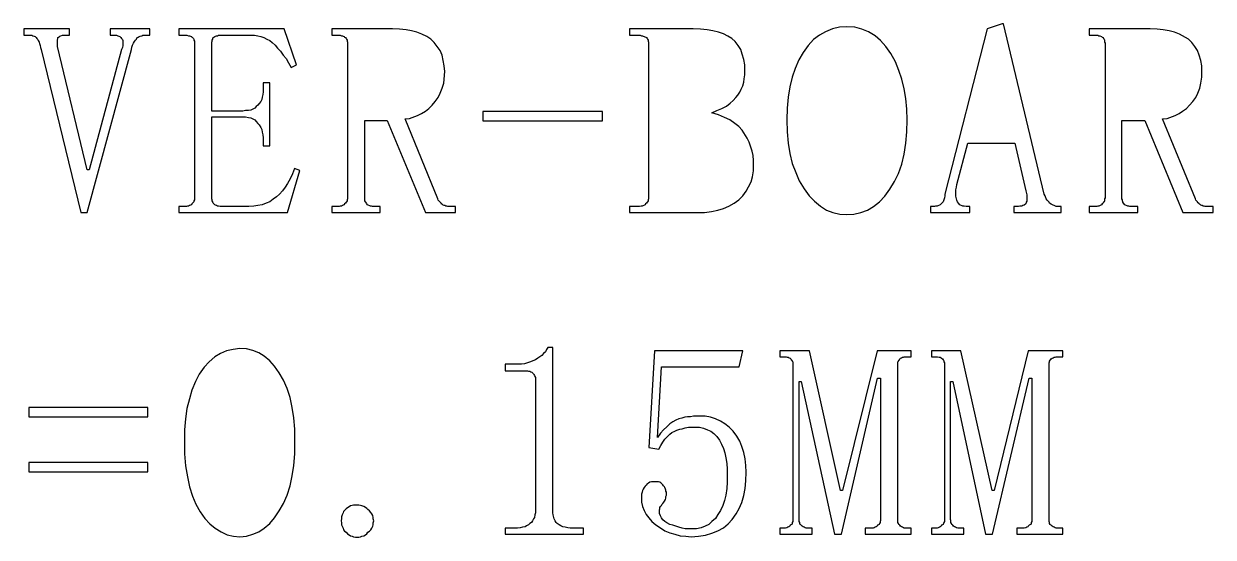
# Model space of a CAD drawing. Extents: x -190 to 190, y -140 to 140.
# Drawn here: x -110.77 to -86.78, y -106.04 to -95.68 of the extents above; entities that cross this region are included whole.
import ezdxf

# ---------------------------------------------------------------- set-up
doc = ezdxf.new("R2010")
doc.units = 0
doc.header["$MEASUREMENT"] = 0
doc.layers.get('0').update_dxf_attribs({"linetype": 'CONTINUOUS'})

msp = doc.modelspace()

# ---------------------------------------------------------------- linework, layer by layer
for points in [[(-91.01, -95.68), (-91.04, -95.68), (-91.04, -95.68), (-91.34, -95.78), (-91.34, -95.78), (-92.19, -99.12), (-92.19, -99.12), (-92.19, -99.15), (-92.19, -99.15), (-92.2, -99.19), (-92.2, -99.19), (-92.22, -99.25), (-92.22, -99.25), (-92.23, -99.27), (-92.23, -99.27), (-92.29, -99.33), (-92.29, -99.33), (-92.35, -99.36), (-92.35, -99.36), (-92.38, -99.36), (-92.38, -99.36), (-92.4, -99.37), (-92.4, -99.37), (-92.48, -99.37), (-92.48, -99.37), (-92.48, -99.49), (-92.48, -99.49), (-91.69, -99.49), (-91.69, -99.49), (-91.69, -99.37), (-91.69, -99.37), (-91.76, -99.37), (-91.76, -99.37), (-91.8, -99.36), (-91.8, -99.36), (-91.83, -99.36), (-91.83, -99.36), (-91.89, -99.33), (-91.89, -99.33), (-91.92, -99.3), (-91.92, -99.3), (-91.94, -99.27), (-91.94, -99.27), (-91.95, -99.24), (-91.95, -99.24), (-91.97, -99.16), (-91.97, -99.16), (-91.97, -99.03), (-91.97, -99.03), (-91.96, -98.98), (-91.96, -98.98), (-91.95, -98.92), (-91.95, -98.92), (-91.73, -98.09), (-91.73, -98.09), (-90.78, -98.09), (-90.78, -98.09), (-90.56, -99.05), (-90.56, -99.05), (-90.54, -99.13), (-90.54, -99.13), (-90.54, -99.26), (-90.54, -99.26), (-90.55, -99.28), (-90.55, -99.28), (-90.56, -99.31), (-90.56, -99.31), (-90.59, -99.34), (-90.59, -99.34), (-90.62, -99.35), (-90.62, -99.35), (-90.64, -99.36), (-90.64, -99.36), (-90.68, -99.36), (-90.68, -99.36), (-90.71, -99.37), (-90.71, -99.37), (-90.8, -99.37), (-90.8, -99.37), (-90.8, -99.49), (-90.8, -99.49), (-89.85, -99.49), (-89.85, -99.49), (-89.85, -99.37), (-89.85, -99.37), (-89.95, -99.37), (-89.95, -99.37), (-90.05, -99.32), (-90.05, -99.32), (-90.08, -99.3), (-90.08, -99.3), (-90.09, -99.28), (-90.09, -99.28), (-90.13, -99.24), (-90.13, -99.24), (-90.15, -99.21), (-90.15, -99.21), (-90.17, -99.15), (-90.17, -99.15), (-90.19, -99.12), (-90.19, -99.12), (-91.01, -95.68)], [(-109.03, -95.78), (-109.03, -95.91), (-109.03, -95.91), (-108.96, -95.91), (-108.96, -95.91), (-108.93, -95.91), (-108.93, -95.91), (-108.9, -95.91), (-108.9, -95.91), (-108.87, -95.92), (-108.87, -95.92), (-108.85, -95.93), (-108.85, -95.93), (-108.83, -95.94), (-108.83, -95.94), (-108.81, -95.96), (-108.81, -95.96), (-108.8, -95.98), (-108.8, -95.98), (-108.78, -96), (-108.78, -96), (-108.77, -96.02), (-108.77, -96.02), (-108.77, -96.05), (-108.77, -96.05), (-108.77, -96.08), (-108.77, -96.08), (-108.77, -96.12), (-108.77, -96.12), (-108.78, -96.16), (-108.78, -96.16), (-108.8, -96.2), (-108.8, -96.2), (-109.45, -98.63), (-109.45, -98.63), (-109.49, -98.63), (-109.49, -98.63), (-110.09, -96.14), (-110.09, -96.14), (-110.09, -96.11), (-110.09, -96.11), (-110.09, -96.08), (-110.09, -96.08), (-110.09, -96.06), (-110.09, -96.06), (-110.09, -96.03), (-110.09, -96.03), (-110.09, -96.01), (-110.09, -96.01), (-110.08, -95.98), (-110.08, -95.98), (-110.08, -95.96), (-110.08, -95.96), (-110.07, -95.95), (-110.07, -95.95), (-110.05, -95.94), (-110.05, -95.94), (-110.04, -95.93), (-110.04, -95.93), (-110.02, -95.92), (-110.02, -95.92), (-109.99, -95.91), (-109.99, -95.91), (-109.97, -95.91), (-109.97, -95.91), (-109.94, -95.91), (-109.94, -95.91), (-109.85, -95.91), (-109.85, -95.91), (-109.85, -95.78), (-109.85, -95.78), (-110.77, -95.78), (-110.77, -95.78), (-110.77, -95.91), (-110.77, -95.91), (-110.67, -95.91), (-110.67, -95.91), (-110.64, -95.91), (-110.64, -95.91), (-110.61, -95.91), (-110.61, -95.91), (-110.59, -95.92), (-110.59, -95.92), (-110.56, -95.93), (-110.56, -95.93), (-110.54, -95.94), (-110.54, -95.94), (-110.52, -95.96), (-110.52, -95.96), (-110.51, -95.98), (-110.51, -95.98), (-110.49, -96), (-110.49, -96), (-110.48, -96.02), (-110.48, -96.02), (-110.46, -96.05), (-110.46, -96.05), (-110.45, -96.08), (-110.45, -96.08), (-110.44, -96.12), (-110.44, -96.12), (-110.43, -96.16), (-110.43, -96.16), (-110.42, -96.2), (-110.42, -96.2), (-109.62, -99.49), (-109.62, -99.49), (-109.49, -99.49), (-109.49, -99.49), (-108.6, -96.2), (-108.6, -96.2), (-108.59, -96.15), (-108.59, -96.15), (-108.58, -96.11), (-108.58, -96.11), (-108.56, -96.07), (-108.56, -96.07), (-108.54, -96.04), (-108.54, -96.04), (-108.52, -96.01), (-108.52, -96.01), (-108.5, -95.99), (-108.5, -95.99), (-108.48, -95.96), (-108.48, -95.96), (-108.46, -95.95), (-108.46, -95.95), (-108.44, -95.94), (-108.44, -95.94), (-108.42, -95.93), (-108.42, -95.93), (-108.39, -95.92), (-108.39, -95.92), (-108.37, -95.91), (-108.37, -95.91), (-108.35, -95.91), (-108.35, -95.91), (-108.33, -95.91), (-108.33, -95.91), (-108.23, -95.91), (-108.23, -95.91), (-108.23, -95.78), (-108.23, -95.78), (-109.03, -95.78)], [(-107.64, -95.78), (-107.64, -95.91), (-107.64, -95.91), (-107.53, -95.91), (-107.53, -95.91), (-107.5, -95.91), (-107.5, -95.91), (-107.48, -95.91), (-107.48, -95.91), (-107.45, -95.92), (-107.45, -95.92), (-107.43, -95.92), (-107.43, -95.92), (-107.41, -95.93), (-107.41, -95.93), (-107.39, -95.94), (-107.39, -95.94), (-107.38, -95.95), (-107.38, -95.95), (-107.37, -95.96), (-107.37, -95.96), (-107.35, -95.98), (-107.35, -95.98), (-107.34, -95.99), (-107.34, -95.99), (-107.34, -96.01), (-107.34, -96.01), (-107.33, -96.03), (-107.33, -96.03), (-107.33, -96.05), (-107.33, -96.05), (-107.33, -96.07), (-107.33, -96.07), (-107.33, -99.19), (-107.33, -99.19), (-107.33, -99.21), (-107.33, -99.21), (-107.33, -99.23), (-107.33, -99.23), (-107.34, -99.25), (-107.34, -99.25), (-107.34, -99.27), (-107.34, -99.27), (-107.35, -99.28), (-107.35, -99.28), (-107.37, -99.3), (-107.37, -99.3), (-107.38, -99.31), (-107.38, -99.31), (-107.39, -99.33), (-107.39, -99.33), (-107.41, -99.34), (-107.41, -99.34), (-107.43, -99.35), (-107.43, -99.35), (-107.45, -99.36), (-107.45, -99.36), (-107.47, -99.36), (-107.47, -99.36), (-107.49, -99.37), (-107.49, -99.37), (-107.52, -99.37), (-107.52, -99.37), (-107.64, -99.37), (-107.64, -99.37), (-107.64, -99.49), (-107.64, -99.49), (-105.45, -99.49), (-105.45, -99.49), (-105.2, -98.64), (-105.2, -98.64), (-105.31, -98.6), (-105.31, -98.6), (-105.35, -98.71), (-105.35, -98.71), (-105.4, -98.81), (-105.4, -98.81), (-105.45, -98.9), (-105.45, -98.9), (-105.5, -98.98), (-105.5, -98.98), (-105.55, -99.05), (-105.55, -99.05), (-105.61, -99.12), (-105.61, -99.12), (-105.67, -99.17), (-105.67, -99.17), (-105.74, -99.22), (-105.74, -99.22), (-105.81, -99.27), (-105.81, -99.27), (-105.88, -99.3), (-105.88, -99.3), (-105.96, -99.33), (-105.96, -99.33), (-106.05, -99.35), (-106.05, -99.35), (-106.13, -99.36), (-106.13, -99.36), (-106.23, -99.37), (-106.23, -99.37), (-106.78, -99.37), (-106.78, -99.37), (-106.81, -99.37), (-106.81, -99.37), (-106.84, -99.36), (-106.84, -99.36), (-106.86, -99.36), (-106.86, -99.36), (-106.88, -99.35), (-106.88, -99.35), (-106.9, -99.34), (-106.9, -99.34), (-106.92, -99.33), (-106.92, -99.33), (-106.94, -99.31), (-106.94, -99.31), (-106.95, -99.3), (-106.95, -99.3), (-106.96, -99.28), (-106.96, -99.28), (-106.96, -99.27), (-106.96, -99.27), (-106.97, -99.25), (-106.97, -99.25), (-106.97, -99.23), (-106.97, -99.23), (-106.98, -99.21), (-106.98, -99.21), (-106.98, -99.19), (-106.98, -99.19), (-106.98, -97.56), (-106.98, -97.56), (-106.35, -97.56), (-106.35, -97.56), (-106.3, -97.56), (-106.3, -97.56), (-106.24, -97.57), (-106.24, -97.57), (-106.19, -97.58), (-106.19, -97.58), (-106.15, -97.6), (-106.15, -97.6), (-106.11, -97.62), (-106.11, -97.62), (-106.08, -97.65), (-106.08, -97.65), (-106.05, -97.69), (-106.05, -97.69), (-106.02, -97.72), (-106.02, -97.72), (-105.99, -97.77), (-105.99, -97.77), (-105.97, -97.81), (-105.97, -97.81), (-105.96, -97.87), (-105.96, -97.87), (-105.95, -97.92), (-105.95, -97.92), (-105.94, -97.98), (-105.94, -97.98), (-105.94, -98.05), (-105.94, -98.05), (-105.94, -98.14), (-105.94, -98.14), (-105.81, -98.14), (-105.81, -98.14), (-105.81, -96.87), (-105.81, -96.87), (-105.94, -96.87), (-105.94, -96.87), (-105.94, -96.99), (-105.94, -96.99), (-105.94, -97.05), (-105.94, -97.05), (-105.95, -97.11), (-105.95, -97.11), (-105.96, -97.16), (-105.96, -97.16), (-105.97, -97.21), (-105.97, -97.21), (-105.99, -97.25), (-105.99, -97.25), (-106.02, -97.29), (-106.02, -97.29), (-106.05, -97.32), (-106.05, -97.32), (-106.08, -97.35), (-106.08, -97.35), (-106.11, -97.38), (-106.11, -97.38), (-106.15, -97.4), (-106.15, -97.4), (-106.19, -97.42), (-106.19, -97.42), (-106.24, -97.43), (-106.24, -97.43), (-106.3, -97.43), (-106.3, -97.43), (-106.35, -97.44), (-106.35, -97.44), (-106.98, -97.44), (-106.98, -97.44), (-106.98, -96.07), (-106.98, -96.07), (-106.98, -96.05), (-106.98, -96.05), (-106.97, -96.03), (-106.97, -96.03), (-106.97, -96.01), (-106.97, -96.01), (-106.96, -95.99), (-106.96, -95.99), (-106.96, -95.98), (-106.96, -95.98), (-106.95, -95.96), (-106.95, -95.96), (-106.94, -95.95), (-106.94, -95.95), (-106.92, -95.94), (-106.92, -95.94), (-106.9, -95.93), (-106.9, -95.93), (-106.88, -95.92), (-106.88, -95.92), (-106.86, -95.92), (-106.86, -95.92), (-106.84, -95.91), (-106.84, -95.91), (-106.81, -95.91), (-106.81, -95.91), (-106.78, -95.91), (-106.78, -95.91), (-106.19, -95.91), (-106.19, -95.91), (-106.12, -95.91), (-106.12, -95.91), (-106.05, -95.92), (-106.05, -95.92), (-105.99, -95.94), (-105.99, -95.94), (-105.93, -95.96), (-105.93, -95.96), (-105.87, -95.99), (-105.87, -95.99), (-105.81, -96.02), (-105.81, -96.02), (-105.76, -96.06), (-105.76, -96.06), (-105.7, -96.11), (-105.7, -96.11), (-105.65, -96.17), (-105.65, -96.17), (-105.59, -96.23), (-105.59, -96.23), (-105.54, -96.31), (-105.54, -96.31), (-105.48, -96.38), (-105.48, -96.38), (-105.43, -96.47), (-105.43, -96.47), (-105.38, -96.56), (-105.38, -96.56), (-105.27, -96.51), (-105.27, -96.51), (-105.52, -95.78), (-105.52, -95.78), (-107.64, -95.78)], [(-103.33, -95.78), (-104.56, -95.78), (-104.56, -95.78), (-104.56, -95.91), (-104.56, -95.91), (-104.39, -95.91), (-104.39, -95.91), (-104.36, -95.92), (-104.36, -95.92), (-104.34, -95.92), (-104.34, -95.92), (-104.33, -95.93), (-104.33, -95.93), (-104.31, -95.94), (-104.31, -95.94), (-104.3, -95.95), (-104.3, -95.95), (-104.28, -95.96), (-104.28, -95.96), (-104.27, -95.98), (-104.27, -95.98), (-104.26, -95.99), (-104.26, -95.99), (-104.25, -96.01), (-104.25, -96.01), (-104.25, -96.03), (-104.25, -96.03), (-104.24, -96.05), (-104.24, -96.05), (-104.24, -99.21), (-104.24, -99.21), (-104.25, -99.23), (-104.25, -99.23), (-104.25, -99.25), (-104.25, -99.25), (-104.26, -99.27), (-104.26, -99.27), (-104.27, -99.28), (-104.27, -99.28), (-104.28, -99.3), (-104.28, -99.3), (-104.3, -99.31), (-104.3, -99.31), (-104.31, -99.33), (-104.31, -99.33), (-104.33, -99.34), (-104.33, -99.34), (-104.34, -99.35), (-104.34, -99.35), (-104.36, -99.36), (-104.36, -99.36), (-104.39, -99.36), (-104.39, -99.36), (-104.41, -99.37), (-104.41, -99.37), (-104.56, -99.37), (-104.56, -99.37), (-104.56, -99.49), (-104.56, -99.49), (-103.58, -99.49), (-103.58, -99.49), (-103.58, -99.37), (-103.58, -99.37), (-103.74, -99.37), (-103.74, -99.37), (-103.76, -99.36), (-103.76, -99.36), (-103.78, -99.36), (-103.78, -99.36), (-103.84, -99.33), (-103.84, -99.33), (-103.85, -99.31), (-103.85, -99.31), (-103.86, -99.3), (-103.86, -99.3), (-103.87, -99.28), (-103.87, -99.28), (-103.88, -99.27), (-103.88, -99.27), (-103.89, -99.25), (-103.89, -99.25), (-103.89, -97.63), (-103.89, -97.63), (-103.44, -97.63), (-103.44, -97.63), (-102.67, -99.49), (-102.67, -99.49), (-102.06, -99.49), (-102.06, -99.49), (-102.06, -99.37), (-102.06, -99.37), (-102.22, -99.37), (-102.22, -99.37), (-102.24, -99.36), (-102.24, -99.36), (-102.26, -99.36), (-102.26, -99.36), (-102.27, -99.35), (-102.27, -99.35), (-102.29, -99.35), (-102.29, -99.35), (-102.31, -99.34), (-102.31, -99.34), (-102.33, -99.32), (-102.33, -99.32), (-102.34, -99.32), (-102.34, -99.32), (-102.35, -99.3), (-102.35, -99.3), (-102.41, -99.24), (-102.41, -99.24), (-102.42, -99.21), (-102.42, -99.21), (-103.08, -97.6), (-103.08, -97.6), (-102.99, -97.59), (-102.99, -97.59), (-102.83, -97.53), (-102.83, -97.53), (-102.75, -97.49), (-102.75, -97.49), (-102.67, -97.44), (-102.67, -97.44), (-102.6, -97.39), (-102.6, -97.39), (-102.53, -97.32), (-102.53, -97.32), (-102.47, -97.25), (-102.47, -97.25), (-102.41, -97.17), (-102.41, -97.17), (-102.37, -97.08), (-102.37, -97.08), (-102.33, -96.98), (-102.33, -96.98), (-102.3, -96.88), (-102.3, -96.88), (-102.28, -96.64), (-102.28, -96.64), (-102.29, -96.53), (-102.29, -96.53), (-102.33, -96.31), (-102.33, -96.31), (-102.37, -96.22), (-102.37, -96.22), (-102.49, -96.06), (-102.49, -96.06), (-102.56, -95.99), (-102.56, -95.99), (-102.64, -95.94), (-102.64, -95.94), (-102.74, -95.89), (-102.74, -95.89), (-102.84, -95.85), (-102.84, -95.85), (-102.95, -95.82), (-102.95, -95.82), (-103.06, -95.8), (-103.06, -95.8), (-103.19, -95.79), (-103.19, -95.79), (-103.33, -95.78)], [(-97.27, -95.78), (-98.55, -95.78), (-98.55, -95.78), (-98.55, -95.91), (-98.55, -95.91), (-98.34, -95.91), (-98.34, -95.91), (-98.31, -95.92), (-98.31, -95.92), (-98.29, -95.92), (-98.29, -95.92), (-98.21, -95.96), (-98.21, -95.96), (-98.2, -95.98), (-98.2, -95.98), (-98.19, -95.99), (-98.19, -95.99), (-98.18, -96.01), (-98.18, -96.01), (-98.18, -96.03), (-98.18, -96.03), (-98.17, -96.05), (-98.17, -96.05), (-98.17, -99.21), (-98.17, -99.21), (-98.18, -99.23), (-98.18, -99.23), (-98.18, -99.25), (-98.18, -99.25), (-98.19, -99.27), (-98.19, -99.27), (-98.2, -99.28), (-98.2, -99.28), (-98.21, -99.3), (-98.21, -99.3), (-98.23, -99.31), (-98.23, -99.31), (-98.24, -99.33), (-98.24, -99.33), (-98.3, -99.36), (-98.3, -99.36), (-98.32, -99.36), (-98.32, -99.36), (-98.35, -99.37), (-98.35, -99.37), (-98.55, -99.37), (-98.55, -99.37), (-98.55, -99.49), (-98.55, -99.49), (-97.04, -99.49), (-97.04, -99.49), (-96.9, -99.47), (-96.9, -99.47), (-96.77, -99.44), (-96.77, -99.44), (-96.66, -99.41), (-96.66, -99.41), (-96.55, -99.36), (-96.55, -99.36), (-96.44, -99.3), (-96.44, -99.3), (-96.35, -99.23), (-96.35, -99.23), (-96.27, -99.15), (-96.27, -99.15), (-96.2, -99.06), (-96.2, -99.06), (-96.15, -98.97), (-96.15, -98.97), (-96.1, -98.87), (-96.1, -98.87), (-96.07, -98.77), (-96.07, -98.77), (-96.05, -98.65), (-96.05, -98.65), (-96.05, -98.44), (-96.05, -98.44), (-96.06, -98.34), (-96.06, -98.34), (-96.08, -98.25), (-96.08, -98.25), (-96.14, -98.07), (-96.14, -98.07), (-96.18, -97.99), (-96.18, -97.99), (-96.28, -97.83), (-96.28, -97.83), (-96.35, -97.75), (-96.35, -97.75), (-96.43, -97.69), (-96.43, -97.69), (-96.53, -97.62), (-96.53, -97.62), (-96.64, -97.57), (-96.64, -97.57), (-96.76, -97.52), (-96.76, -97.52), (-96.89, -97.48), (-96.89, -97.48), (-96.79, -97.43), (-96.79, -97.43), (-96.69, -97.39), (-96.69, -97.39), (-96.6, -97.34), (-96.6, -97.34), (-96.52, -97.28), (-96.52, -97.28), (-96.46, -97.23), (-96.46, -97.23), (-96.41, -97.17), (-96.41, -97.17), (-96.37, -97.12), (-96.37, -97.12), (-96.33, -97.06), (-96.33, -97.06), (-96.3, -97), (-96.3, -97), (-96.27, -96.93), (-96.27, -96.93), (-96.25, -96.86), (-96.25, -96.86), (-96.24, -96.79), (-96.24, -96.79), (-96.23, -96.71), (-96.23, -96.71), (-96.23, -96.51), (-96.23, -96.51), (-96.25, -96.4), (-96.25, -96.4), (-96.28, -96.29), (-96.28, -96.29), (-96.31, -96.2), (-96.31, -96.2), (-96.36, -96.12), (-96.36, -96.12), (-96.42, -96.04), (-96.42, -96.04), (-96.49, -95.98), (-96.49, -95.98), (-96.57, -95.93), (-96.57, -95.93), (-96.66, -95.88), (-96.66, -95.88), (-96.76, -95.85), (-96.76, -95.85), (-96.87, -95.82), (-96.87, -95.82), (-96.99, -95.8), (-96.99, -95.8), (-97.12, -95.79), (-97.12, -95.79), (-97.27, -95.78)], [(-94.17, -95.74), (-94.32, -95.75), (-94.32, -95.75), (-94.46, -95.78), (-94.46, -95.78), (-94.6, -95.84), (-94.6, -95.84), (-94.72, -95.91), (-94.72, -95.91), (-94.84, -96), (-94.84, -96), (-94.95, -96.12), (-94.95, -96.12), (-95.05, -96.26), (-95.05, -96.26), (-95.14, -96.41), (-95.14, -96.41), (-95.21, -96.58), (-95.21, -96.58), (-95.27, -96.76), (-95.27, -96.76), (-95.32, -96.95), (-95.32, -96.95), (-95.35, -97.16), (-95.35, -97.16), (-95.37, -97.38), (-95.37, -97.38), (-95.38, -97.62), (-95.38, -97.62), (-95.37, -97.86), (-95.37, -97.86), (-95.35, -98.09), (-95.35, -98.09), (-95.32, -98.3), (-95.32, -98.3), (-95.27, -98.5), (-95.27, -98.5), (-95.2, -98.68), (-95.2, -98.68), (-95.13, -98.85), (-95.13, -98.85), (-95.03, -99.01), (-95.03, -99.01), (-94.93, -99.15), (-94.93, -99.15), (-94.82, -99.26), (-94.82, -99.26), (-94.7, -99.36), (-94.7, -99.36), (-94.58, -99.44), (-94.58, -99.44), (-94.45, -99.49), (-94.45, -99.49), (-94.31, -99.52), (-94.31, -99.52), (-94.17, -99.53), (-94.17, -99.53), (-94.03, -99.52), (-94.03, -99.52), (-93.89, -99.49), (-93.89, -99.49), (-93.75, -99.44), (-93.75, -99.44), (-93.63, -99.37), (-93.63, -99.37), (-93.51, -99.27), (-93.51, -99.27), (-93.4, -99.16), (-93.4, -99.16), (-93.3, -99.02), (-93.3, -99.02), (-93.21, -98.86), (-93.21, -98.86), (-93.13, -98.7), (-93.13, -98.7), (-93.06, -98.51), (-93.06, -98.51), (-93.01, -98.31), (-93.01, -98.31), (-92.98, -98.09), (-92.98, -98.09), (-92.96, -97.86), (-92.96, -97.86), (-92.95, -97.62), (-92.95, -97.62), (-92.96, -97.4), (-92.96, -97.4), (-92.98, -97.19), (-92.98, -97.19), (-93.01, -96.99), (-93.01, -96.99), (-93.06, -96.8), (-93.06, -96.8), (-93.12, -96.62), (-93.12, -96.62), (-93.19, -96.45), (-93.19, -96.45), (-93.28, -96.28), (-93.28, -96.28), (-93.38, -96.14), (-93.38, -96.14), (-93.49, -96.02), (-93.49, -96.02), (-93.6, -95.92), (-93.6, -95.92), (-93.73, -95.84), (-93.73, -95.84), (-93.87, -95.79), (-93.87, -95.79), (-94.01, -95.75), (-94.01, -95.75), (-94.17, -95.74)], [(-88.05, -95.78), (-89.28, -95.78), (-89.28, -95.78), (-89.28, -95.91), (-89.28, -95.91), (-89.11, -95.91), (-89.11, -95.91), (-89.09, -95.92), (-89.09, -95.92), (-89.07, -95.92), (-89.07, -95.92), (-89.03, -95.94), (-89.03, -95.94), (-89.02, -95.95), (-89.02, -95.95), (-89, -95.96), (-89, -95.96), (-88.99, -95.98), (-88.99, -95.98), (-88.98, -95.99), (-88.98, -95.99), (-88.97, -96.01), (-88.97, -96.01), (-88.97, -96.05), (-88.97, -96.05), (-88.96, -96.07), (-88.96, -96.07), (-88.96, -99.19), (-88.96, -99.19), (-88.97, -99.21), (-88.97, -99.21), (-88.97, -99.25), (-88.97, -99.25), (-88.98, -99.27), (-88.98, -99.27), (-88.99, -99.28), (-88.99, -99.28), (-89, -99.3), (-89, -99.3), (-89.02, -99.31), (-89.02, -99.31), (-89.03, -99.33), (-89.03, -99.33), (-89.09, -99.36), (-89.09, -99.36), (-89.11, -99.36), (-89.11, -99.36), (-89.13, -99.37), (-89.13, -99.37), (-89.28, -99.37), (-89.28, -99.37), (-89.28, -99.49), (-89.28, -99.49), (-88.3, -99.49), (-88.3, -99.49), (-88.3, -99.37), (-88.3, -99.37), (-88.46, -99.37), (-88.46, -99.37), (-88.48, -99.36), (-88.48, -99.36), (-88.5, -99.36), (-88.5, -99.36), (-88.56, -99.33), (-88.56, -99.33), (-88.59, -99.3), (-88.59, -99.3), (-88.6, -99.28), (-88.6, -99.28), (-88.6, -99.27), (-88.6, -99.27), (-88.61, -99.25), (-88.61, -99.25), (-88.61, -99.23), (-88.61, -99.23), (-88.62, -99.21), (-88.62, -99.21), (-88.62, -97.63), (-88.62, -97.63), (-88.16, -97.63), (-88.16, -97.63), (-87.39, -99.49), (-87.39, -99.49), (-86.78, -99.49), (-86.78, -99.49), (-86.78, -99.37), (-86.78, -99.37), (-86.94, -99.37), (-86.94, -99.37), (-86.96, -99.36), (-86.96, -99.36), (-86.98, -99.36), (-86.98, -99.36), (-87, -99.35), (-87, -99.35), (-87.01, -99.35), (-87.01, -99.35), (-87.03, -99.34), (-87.03, -99.34), (-87.05, -99.32), (-87.05, -99.32), (-87.06, -99.32), (-87.06, -99.32), (-87.07, -99.3), (-87.07, -99.3), (-87.09, -99.29), (-87.09, -99.29), (-87.1, -99.27), (-87.1, -99.27), (-87.13, -99.24), (-87.13, -99.24), (-87.14, -99.21), (-87.14, -99.21), (-87.8, -97.6), (-87.8, -97.6), (-87.71, -97.59), (-87.71, -97.59), (-87.55, -97.53), (-87.55, -97.53), (-87.47, -97.49), (-87.47, -97.49), (-87.4, -97.44), (-87.4, -97.44), (-87.32, -97.39), (-87.32, -97.39), (-87.26, -97.32), (-87.26, -97.32), (-87.19, -97.25), (-87.19, -97.25), (-87.13, -97.17), (-87.13, -97.17), (-87.09, -97.08), (-87.09, -97.08), (-87.05, -96.98), (-87.05, -96.98), (-87.03, -96.88), (-87.03, -96.88), (-87.01, -96.76), (-87.01, -96.76), (-87.01, -96.53), (-87.01, -96.53), (-87.03, -96.42), (-87.03, -96.42), (-87.06, -96.31), (-87.06, -96.31), (-87.1, -96.22), (-87.1, -96.22), (-87.15, -96.14), (-87.15, -96.14), (-87.21, -96.06), (-87.21, -96.06), (-87.28, -95.99), (-87.28, -95.99), (-87.46, -95.89), (-87.46, -95.89), (-87.56, -95.85), (-87.56, -95.85), (-87.67, -95.82), (-87.67, -95.82), (-87.79, -95.8), (-87.79, -95.8), (-87.91, -95.79), (-87.91, -95.79), (-88.05, -95.78)], [(-101.51, -97.45), (-101.51, -97.64), (-101.51, -97.64), (-99.1, -97.64), (-99.1, -97.64), (-99.1, -97.45), (-99.1, -97.45), (-101.51, -97.45)], [(-106.41, -102.23), (-106.55, -102.25), (-106.55, -102.25), (-106.68, -102.28), (-106.68, -102.28), (-106.8, -102.33), (-106.8, -102.33), (-106.92, -102.4), (-106.92, -102.4), (-107.03, -102.5), (-107.03, -102.5), (-107.13, -102.61), (-107.13, -102.61), (-107.23, -102.75), (-107.23, -102.75), (-107.31, -102.9), (-107.31, -102.9), (-107.38, -103.07), (-107.38, -103.07), (-107.43, -103.25), (-107.43, -103.25), (-107.48, -103.44), (-107.48, -103.44), (-107.51, -103.65), (-107.51, -103.65), (-107.53, -103.87), (-107.53, -103.87), (-107.53, -104.36), (-107.53, -104.36), (-107.51, -104.6), (-107.51, -104.6), (-107.47, -104.82), (-107.47, -104.82), (-107.43, -105.02), (-107.43, -105.02), (-107.37, -105.21), (-107.37, -105.21), (-107.3, -105.37), (-107.3, -105.37), (-107.21, -105.53), (-107.21, -105.53), (-107.12, -105.66), (-107.12, -105.66), (-107.02, -105.77), (-107.02, -105.77), (-106.91, -105.86), (-106.91, -105.86), (-106.79, -105.93), (-106.79, -105.93), (-106.67, -105.99), (-106.67, -105.99), (-106.54, -106.02), (-106.54, -106.02), (-106.41, -106.03), (-106.41, -106.03), (-106.28, -106.02), (-106.28, -106.02), (-106.15, -105.98), (-106.15, -105.98), (-106.03, -105.93), (-106.03, -105.93), (-105.92, -105.86), (-105.92, -105.86), (-105.81, -105.76), (-105.81, -105.76), (-105.71, -105.65), (-105.71, -105.65), (-105.62, -105.51), (-105.62, -105.51), (-105.53, -105.36), (-105.53, -105.36), (-105.46, -105.19), (-105.46, -105.19), (-105.4, -105), (-105.4, -105), (-105.36, -104.8), (-105.36, -104.8), (-105.32, -104.59), (-105.32, -104.59), (-105.3, -104.36), (-105.3, -104.36), (-105.3, -103.86), (-105.3, -103.86), (-105.32, -103.63), (-105.32, -103.63), (-105.36, -103.42), (-105.36, -103.42), (-105.4, -103.22), (-105.4, -103.22), (-105.46, -103.04), (-105.46, -103.04), (-105.53, -102.87), (-105.53, -102.87), (-105.62, -102.72), (-105.62, -102.72), (-105.71, -102.59), (-105.71, -102.59), (-105.81, -102.48), (-105.81, -102.48), (-105.92, -102.39), (-105.92, -102.39), (-106.03, -102.32), (-106.03, -102.32), (-106.15, -102.27), (-106.15, -102.27), (-106.28, -102.24), (-106.28, -102.24), (-106.41, -102.23)], [(-100.1, -105.5), (-100.1, -102.21), (-100.1, -102.21), (-100.2, -102.21), (-100.2, -102.21), (-100.23, -102.25), (-100.23, -102.25), (-100.25, -102.3), (-100.25, -102.3), (-100.29, -102.33), (-100.29, -102.33), (-100.32, -102.37), (-100.32, -102.37), (-100.36, -102.4), (-100.36, -102.4), (-100.4, -102.43), (-100.4, -102.43), (-100.45, -102.46), (-100.45, -102.46), (-100.5, -102.48), (-100.5, -102.48), (-100.55, -102.5), (-100.55, -102.5), (-100.61, -102.52), (-100.61, -102.52), (-100.67, -102.54), (-100.67, -102.54), (-100.73, -102.55), (-100.73, -102.55), (-100.8, -102.55), (-100.8, -102.55), (-100.87, -102.55), (-100.87, -102.55), (-101.06, -102.55), (-101.06, -102.55), (-101.06, -102.68), (-101.06, -102.68), (-100.67, -102.68), (-100.67, -102.68), (-100.64, -102.68), (-100.64, -102.68), (-100.61, -102.68), (-100.61, -102.68), (-100.59, -102.69), (-100.59, -102.69), (-100.56, -102.69), (-100.56, -102.69), (-100.54, -102.7), (-100.54, -102.7), (-100.52, -102.71), (-100.52, -102.71), (-100.51, -102.72), (-100.51, -102.72), (-100.49, -102.74), (-100.49, -102.74), (-100.48, -102.76), (-100.48, -102.76), (-100.47, -102.78), (-100.47, -102.78), (-100.46, -102.8), (-100.46, -102.8), (-100.45, -102.82), (-100.45, -102.82), (-100.45, -102.85), (-100.45, -102.85), (-100.45, -102.87), (-100.45, -102.87), (-100.45, -105.5), (-100.45, -105.5), (-100.45, -105.55), (-100.45, -105.55), (-100.46, -105.59), (-100.46, -105.59), (-100.47, -105.64), (-100.47, -105.64), (-100.49, -105.67), (-100.49, -105.67), (-100.51, -105.71), (-100.51, -105.71), (-100.53, -105.74), (-100.53, -105.74), (-100.56, -105.76), (-100.56, -105.76), (-100.59, -105.79), (-100.59, -105.79), (-100.63, -105.81), (-100.63, -105.81), (-100.66, -105.83), (-100.66, -105.83), (-100.71, -105.84), (-100.71, -105.84), (-100.76, -105.85), (-100.76, -105.85), (-100.81, -105.86), (-100.81, -105.86), (-100.87, -105.86), (-100.87, -105.86), (-101.06, -105.86), (-101.06, -105.86), (-101.06, -105.98), (-101.06, -105.98), (-99.48, -105.98), (-99.48, -105.98), (-99.48, -105.86), (-99.48, -105.86), (-99.7, -105.86), (-99.7, -105.86), (-99.75, -105.86), (-99.75, -105.86), (-99.8, -105.85), (-99.8, -105.85), (-99.85, -105.84), (-99.85, -105.84), (-99.9, -105.83), (-99.9, -105.83), (-99.94, -105.81), (-99.94, -105.81), (-99.97, -105.79), (-99.97, -105.79), (-100.01, -105.76), (-100.01, -105.76), (-100.03, -105.74), (-100.03, -105.74), (-100.05, -105.71), (-100.05, -105.71), (-100.07, -105.67), (-100.07, -105.67), (-100.08, -105.64), (-100.08, -105.64), (-100.09, -105.59), (-100.09, -105.59), (-100.1, -105.55), (-100.1, -105.55), (-100.1, -105.5)], [(-97.03, -103.6), (-97.14, -103.6), (-97.14, -103.6), (-97.2, -103.6), (-97.2, -103.6), (-97.26, -103.6), (-97.26, -103.6), (-97.32, -103.61), (-97.32, -103.61), (-97.38, -103.61), (-97.38, -103.61), (-97.44, -103.62), (-97.44, -103.62), (-97.5, -103.64), (-97.5, -103.64), (-97.56, -103.65), (-97.56, -103.65), (-97.62, -103.68), (-97.62, -103.68), (-97.68, -103.71), (-97.68, -103.71), (-97.74, -103.75), (-97.74, -103.75), (-97.8, -103.81), (-97.8, -103.81), (-97.87, -103.87), (-97.87, -103.87), (-97.93, -103.94), (-97.93, -103.94), (-97.99, -104.03), (-97.99, -104.03), (-97.91, -102.6), (-97.91, -102.6), (-96.34, -102.6), (-96.34, -102.6), (-96.27, -102.28), (-96.27, -102.28), (-98.05, -102.28), (-98.05, -102.28), (-98.16, -104.23), (-98.16, -104.23), (-97.96, -104.26), (-97.96, -104.26), (-97.92, -104.19), (-97.92, -104.19), (-97.88, -104.12), (-97.88, -104.12), (-97.84, -104.06), (-97.84, -104.06), (-97.79, -104.01), (-97.79, -104.01), (-97.74, -103.96), (-97.74, -103.96), (-97.7, -103.93), (-97.7, -103.93), (-97.64, -103.9), (-97.64, -103.9), (-97.6, -103.88), (-97.6, -103.88), (-97.54, -103.86), (-97.54, -103.86), (-97.49, -103.85), (-97.49, -103.85), (-97.43, -103.83), (-97.43, -103.83), (-97.36, -103.82), (-97.36, -103.82), (-97.3, -103.82), (-97.3, -103.82), (-97.23, -103.82), (-97.23, -103.82), (-97.14, -103.82), (-97.14, -103.82), (-97.06, -103.84), (-97.06, -103.84), (-96.98, -103.87), (-96.98, -103.87), (-96.91, -103.9), (-96.91, -103.9), (-96.85, -103.95), (-96.85, -103.95), (-96.79, -104.01), (-96.79, -104.01), (-96.74, -104.08), (-96.74, -104.08), (-96.7, -104.16), (-96.7, -104.16), (-96.66, -104.25), (-96.66, -104.25), (-96.63, -104.34), (-96.63, -104.34), (-96.61, -104.44), (-96.61, -104.44), (-96.59, -104.55), (-96.59, -104.55), (-96.58, -104.67), (-96.58, -104.67), (-96.58, -104.79), (-96.58, -104.79), (-96.58, -104.93), (-96.58, -104.93), (-96.59, -105.06), (-96.59, -105.06), (-96.61, -105.19), (-96.61, -105.19), (-96.64, -105.3), (-96.64, -105.3), (-96.67, -105.4), (-96.67, -105.4), (-96.72, -105.5), (-96.72, -105.5), (-96.77, -105.58), (-96.77, -105.58), (-96.82, -105.66), (-96.82, -105.66), (-96.89, -105.72), (-96.89, -105.72), (-96.95, -105.78), (-96.95, -105.78), (-97.03, -105.82), (-97.03, -105.82), (-97.11, -105.85), (-97.11, -105.85), (-97.2, -105.87), (-97.2, -105.87), (-97.3, -105.87), (-97.3, -105.87), (-97.36, -105.87), (-97.36, -105.87), (-97.43, -105.87), (-97.43, -105.87), (-97.49, -105.86), (-97.49, -105.86), (-97.56, -105.84), (-97.56, -105.84), (-97.62, -105.82), (-97.62, -105.82), (-97.68, -105.8), (-97.68, -105.8), (-97.74, -105.78), (-97.74, -105.78), (-97.8, -105.75), (-97.8, -105.75), (-97.84, -105.72), (-97.84, -105.72), (-97.88, -105.69), (-97.88, -105.69), (-97.91, -105.65), (-97.91, -105.65), (-97.93, -105.61), (-97.93, -105.61), (-97.95, -105.56), (-97.95, -105.56), (-97.95, -105.51), (-97.95, -105.51), (-97.95, -105.49), (-97.95, -105.49), (-97.94, -105.47), (-97.94, -105.47), (-97.94, -105.44), (-97.94, -105.44), (-97.93, -105.42), (-97.93, -105.42), (-97.91, -105.4), (-97.91, -105.4), (-97.9, -105.38), (-97.9, -105.38), (-97.88, -105.36), (-97.88, -105.36), (-97.86, -105.33), (-97.86, -105.33), (-97.85, -105.31), (-97.85, -105.31), (-97.83, -105.28), (-97.83, -105.28), (-97.82, -105.25), (-97.82, -105.25), (-97.82, -105.22), (-97.82, -105.22), (-97.81, -105.19), (-97.81, -105.19), (-97.81, -105.15), (-97.81, -105.15), (-97.81, -105.13), (-97.81, -105.13), (-97.82, -105.11), (-97.82, -105.11), (-97.82, -105.09), (-97.82, -105.09), (-97.83, -105.07), (-97.83, -105.07), (-97.84, -105.04), (-97.84, -105.04), (-97.85, -105.02), (-97.85, -105.02), (-97.87, -105), (-97.87, -105), (-97.88, -104.98), (-97.88, -104.98), (-97.9, -104.96), (-97.9, -104.96), (-97.92, -104.94), (-97.92, -104.94), (-97.94, -104.93), (-97.94, -104.93), (-97.97, -104.92), (-97.97, -104.92), (-98, -104.92), (-98, -104.92), (-98.03, -104.92), (-98.03, -104.92), (-98.07, -104.92), (-98.07, -104.92), (-98.11, -104.92), (-98.11, -104.92), (-98.14, -104.93), (-98.14, -104.93), (-98.17, -104.95), (-98.17, -104.95), (-98.2, -104.96), (-98.2, -104.96), (-98.22, -104.99), (-98.22, -104.99), (-98.24, -105.01), (-98.24, -105.01), (-98.26, -105.04), (-98.26, -105.04), (-98.28, -105.07), (-98.28, -105.07), (-98.29, -105.1), (-98.29, -105.1), (-98.3, -105.13), (-98.3, -105.13), (-98.31, -105.17), (-98.31, -105.17), (-98.31, -105.2), (-98.31, -105.2), (-98.31, -105.23), (-98.31, -105.23), (-98.31, -105.33), (-98.31, -105.33), (-98.29, -105.42), (-98.29, -105.42), (-98.26, -105.5), (-98.26, -105.5), (-98.22, -105.58), (-98.22, -105.58), (-98.16, -105.65), (-98.16, -105.65), (-98.1, -105.72), (-98.1, -105.72), (-98.02, -105.79), (-98.02, -105.79), (-97.93, -105.85), (-97.93, -105.85), (-97.84, -105.91), (-97.84, -105.91), (-97.74, -105.95), (-97.74, -105.95), (-97.64, -105.98), (-97.64, -105.98), (-97.53, -106.01), (-97.53, -106.01), (-97.42, -106.02), (-97.42, -106.02), (-97.31, -106.03), (-97.31, -106.03), (-97.16, -106.02), (-97.16, -106.02), (-97.02, -106), (-97.02, -106), (-96.89, -105.96), (-96.89, -105.96), (-96.77, -105.91), (-96.77, -105.91), (-96.66, -105.85), (-96.66, -105.85), (-96.56, -105.77), (-96.56, -105.77), (-96.48, -105.68), (-96.48, -105.68), (-96.4, -105.57), (-96.4, -105.57), (-96.34, -105.46), (-96.34, -105.46), (-96.29, -105.34), (-96.29, -105.34), (-96.25, -105.2), (-96.25, -105.2), (-96.22, -105.06), (-96.22, -105.06), (-96.21, -104.9), (-96.21, -104.9), (-96.2, -104.73), (-96.2, -104.73), (-96.21, -104.59), (-96.21, -104.59), (-96.22, -104.46), (-96.22, -104.46), (-96.25, -104.33), (-96.25, -104.33), (-96.29, -104.21), (-96.29, -104.21), (-96.33, -104.1), (-96.33, -104.1), (-96.39, -104), (-96.39, -104), (-96.46, -103.9), (-96.46, -103.9), (-96.54, -103.82), (-96.54, -103.82), (-96.63, -103.75), (-96.63, -103.75), (-96.72, -103.7), (-96.72, -103.7), (-96.82, -103.65), (-96.82, -103.65), (-96.92, -103.62), (-96.92, -103.62), (-97.03, -103.6)], [(-93.14, -105.7), (-93.14, -105.68), (-93.14, -105.68), (-93.14, -102.57), (-93.14, -102.57), (-93.14, -102.54), (-93.14, -102.54), (-93.14, -102.52), (-93.14, -102.52), (-93.14, -102.5), (-93.14, -102.5), (-93.13, -102.49), (-93.13, -102.49), (-93.12, -102.47), (-93.12, -102.47), (-93.11, -102.46), (-93.11, -102.46), (-93.1, -102.44), (-93.1, -102.44), (-93.09, -102.43), (-93.09, -102.43), (-93.07, -102.42), (-93.07, -102.42), (-93.05, -102.41), (-93.05, -102.41), (-93.03, -102.41), (-93.03, -102.41), (-93.01, -102.4), (-93.01, -102.4), (-92.99, -102.4), (-92.99, -102.4), (-92.96, -102.4), (-92.96, -102.4), (-92.87, -102.4), (-92.87, -102.4), (-92.87, -102.28), (-92.87, -102.28), (-93.56, -102.28), (-93.56, -102.28), (-94.26, -105.1), (-94.26, -105.1), (-94.3, -105.1), (-94.3, -105.1), (-94.92, -102.28), (-94.92, -102.28), (-95.52, -102.28), (-95.52, -102.28), (-95.52, -102.4), (-95.52, -102.4), (-95.45, -102.4), (-95.45, -102.4), (-95.42, -102.4), (-95.42, -102.4), (-95.39, -102.4), (-95.39, -102.4), (-95.37, -102.41), (-95.37, -102.41), (-95.35, -102.41), (-95.35, -102.41), (-95.33, -102.42), (-95.33, -102.42), (-95.31, -102.43), (-95.31, -102.43), (-95.3, -102.44), (-95.3, -102.44), (-95.29, -102.46), (-95.29, -102.46), (-95.28, -102.47), (-95.28, -102.47), (-95.27, -102.49), (-95.27, -102.49), (-95.26, -102.5), (-95.26, -102.5), (-95.26, -102.52), (-95.26, -102.52), (-95.26, -102.54), (-95.26, -102.54), (-95.26, -102.57), (-95.26, -102.57), (-95.26, -105.68), (-95.26, -105.68), (-95.26, -105.7), (-95.26, -105.7), (-95.26, -105.72), (-95.26, -105.72), (-95.27, -105.74), (-95.27, -105.74), (-95.27, -105.76), (-95.27, -105.76), (-95.28, -105.78), (-95.28, -105.78), (-95.3, -105.79), (-95.3, -105.79), (-95.31, -105.8), (-95.31, -105.8), (-95.32, -105.82), (-95.32, -105.82), (-95.34, -105.83), (-95.34, -105.83), (-95.36, -105.84), (-95.36, -105.84), (-95.38, -105.85), (-95.38, -105.85), (-95.41, -105.86), (-95.41, -105.86), (-95.43, -105.86), (-95.43, -105.86), (-95.46, -105.86), (-95.46, -105.86), (-95.52, -105.86), (-95.52, -105.86), (-95.52, -105.98), (-95.52, -105.98), (-94.87, -105.98), (-94.87, -105.98), (-94.87, -105.86), (-94.87, -105.86), (-94.94, -105.86), (-94.94, -105.86), (-94.96, -105.86), (-94.96, -105.86), (-94.99, -105.86), (-94.99, -105.86), (-95.01, -105.85), (-95.01, -105.85), (-95.03, -105.84), (-95.03, -105.84), (-95.05, -105.83), (-95.05, -105.83), (-95.07, -105.82), (-95.07, -105.82), (-95.09, -105.8), (-95.09, -105.8), (-95.1, -105.79), (-95.1, -105.79), (-95.11, -105.78), (-95.11, -105.78), (-95.12, -105.76), (-95.12, -105.76), (-95.12, -105.74), (-95.12, -105.74), (-95.13, -105.72), (-95.13, -105.72), (-95.13, -105.7), (-95.13, -105.7), (-95.13, -105.68), (-95.13, -105.68), (-95.13, -102.9), (-95.13, -102.9), (-95.09, -102.9), (-95.09, -102.9), (-94.42, -105.98), (-94.42, -105.98), (-94.28, -105.98), (-94.28, -105.98), (-93.55, -102.83), (-93.55, -102.83), (-93.49, -102.83), (-93.49, -102.83), (-93.49, -105.68), (-93.49, -105.68), (-93.49, -105.7), (-93.49, -105.7), (-93.5, -105.72), (-93.5, -105.72), (-93.5, -105.74), (-93.5, -105.74), (-93.51, -105.76), (-93.51, -105.76), (-93.52, -105.78), (-93.52, -105.78), (-93.53, -105.79), (-93.53, -105.79), (-93.55, -105.8), (-93.55, -105.8), (-93.56, -105.82), (-93.56, -105.82), (-93.58, -105.83), (-93.58, -105.83), (-93.6, -105.84), (-93.6, -105.84), (-93.62, -105.85), (-93.62, -105.85), (-93.64, -105.86), (-93.64, -105.86), (-93.67, -105.86), (-93.67, -105.86), (-93.7, -105.86), (-93.7, -105.86), (-93.8, -105.86), (-93.8, -105.86), (-93.8, -105.98), (-93.8, -105.98), (-92.87, -105.98), (-92.87, -105.98), (-92.87, -105.86), (-92.87, -105.86), (-92.96, -105.86), (-92.96, -105.86), (-92.99, -105.86), (-92.99, -105.86), (-93.01, -105.86), (-93.01, -105.86), (-93.03, -105.85), (-93.03, -105.85), (-93.05, -105.84), (-93.05, -105.84), (-93.07, -105.83), (-93.07, -105.83), (-93.09, -105.82), (-93.09, -105.82), (-93.1, -105.8), (-93.1, -105.8), (-93.11, -105.79), (-93.11, -105.79), (-93.12, -105.78), (-93.12, -105.78), (-93.13, -105.76), (-93.13, -105.76), (-93.14, -105.74), (-93.14, -105.74), (-93.14, -105.72), (-93.14, -105.72), (-93.14, -105.7)], [(-90.09, -105.7), (-90.09, -105.68), (-90.09, -105.68), (-90.09, -102.57), (-90.09, -102.57), (-90.09, -102.54), (-90.09, -102.54), (-90.09, -102.52), (-90.09, -102.52), (-90.08, -102.5), (-90.08, -102.5), (-90.08, -102.49), (-90.08, -102.49), (-90.07, -102.47), (-90.07, -102.47), (-90.06, -102.46), (-90.06, -102.46), (-90.05, -102.44), (-90.05, -102.44), (-90.03, -102.43), (-90.03, -102.43), (-90.01, -102.42), (-90.01, -102.42), (-89.99, -102.41), (-89.99, -102.41), (-89.97, -102.41), (-89.97, -102.41), (-89.95, -102.4), (-89.95, -102.4), (-89.93, -102.4), (-89.93, -102.4), (-89.91, -102.4), (-89.91, -102.4), (-89.81, -102.4), (-89.81, -102.4), (-89.81, -102.28), (-89.81, -102.28), (-90.51, -102.28), (-90.51, -102.28), (-91.2, -105.1), (-91.2, -105.1), (-91.24, -105.1), (-91.24, -105.1), (-91.87, -102.28), (-91.87, -102.28), (-92.46, -102.28), (-92.46, -102.28), (-92.46, -102.4), (-92.46, -102.4), (-92.39, -102.4), (-92.39, -102.4), (-92.36, -102.4), (-92.36, -102.4), (-92.34, -102.4), (-92.34, -102.4), (-92.31, -102.41), (-92.31, -102.41), (-92.29, -102.41), (-92.29, -102.41), (-92.27, -102.42), (-92.27, -102.42), (-92.26, -102.43), (-92.26, -102.43), (-92.24, -102.44), (-92.24, -102.44), (-92.23, -102.46), (-92.23, -102.46), (-92.22, -102.47), (-92.22, -102.47), (-92.21, -102.49), (-92.21, -102.49), (-92.21, -102.5), (-92.21, -102.5), (-92.2, -102.52), (-92.2, -102.52), (-92.2, -102.54), (-92.2, -102.54), (-92.2, -102.57), (-92.2, -102.57), (-92.2, -105.68), (-92.2, -105.68), (-92.2, -105.7), (-92.2, -105.7), (-92.2, -105.72), (-92.2, -105.72), (-92.21, -105.74), (-92.21, -105.74), (-92.22, -105.76), (-92.22, -105.76), (-92.23, -105.78), (-92.23, -105.78), (-92.24, -105.79), (-92.24, -105.79), (-92.26, -105.8), (-92.26, -105.8), (-92.27, -105.82), (-92.27, -105.82), (-92.29, -105.83), (-92.29, -105.83), (-92.3, -105.84), (-92.3, -105.84), (-92.33, -105.85), (-92.33, -105.85), (-92.35, -105.86), (-92.35, -105.86), (-92.38, -105.86), (-92.38, -105.86), (-92.41, -105.86), (-92.41, -105.86), (-92.46, -105.86), (-92.46, -105.86), (-92.46, -105.98), (-92.46, -105.98), (-91.81, -105.98), (-91.81, -105.98), (-91.81, -105.86), (-91.81, -105.86), (-91.88, -105.86), (-91.88, -105.86), (-91.91, -105.86), (-91.91, -105.86), (-91.93, -105.86), (-91.93, -105.86), (-91.96, -105.85), (-91.96, -105.85), (-91.98, -105.84), (-91.98, -105.84), (-92, -105.83), (-92, -105.83), (-92.02, -105.82), (-92.02, -105.82), (-92.03, -105.8), (-92.03, -105.8), (-92.04, -105.79), (-92.04, -105.79), (-92.05, -105.78), (-92.05, -105.78), (-92.06, -105.76), (-92.06, -105.76), (-92.07, -105.74), (-92.07, -105.74), (-92.07, -105.72), (-92.07, -105.72), (-92.07, -105.7), (-92.07, -105.7), (-92.08, -105.68), (-92.08, -105.68), (-92.08, -102.9), (-92.08, -102.9), (-92.03, -102.9), (-92.03, -102.9), (-91.37, -105.98), (-91.37, -105.98), (-91.23, -105.98), (-91.23, -105.98), (-90.49, -102.83), (-90.49, -102.83), (-90.44, -102.83), (-90.44, -102.83), (-90.44, -105.68), (-90.44, -105.68), (-90.44, -105.7), (-90.44, -105.7), (-90.44, -105.72), (-90.44, -105.72), (-90.45, -105.74), (-90.45, -105.74), (-90.45, -105.76), (-90.45, -105.76), (-90.46, -105.78), (-90.46, -105.78), (-90.48, -105.79), (-90.48, -105.79), (-90.49, -105.8), (-90.49, -105.8), (-90.51, -105.82), (-90.51, -105.82), (-90.52, -105.83), (-90.52, -105.83), (-90.54, -105.84), (-90.54, -105.84), (-90.56, -105.85), (-90.56, -105.85), (-90.59, -105.86), (-90.59, -105.86), (-90.61, -105.86), (-90.61, -105.86), (-90.64, -105.86), (-90.64, -105.86), (-90.74, -105.86), (-90.74, -105.86), (-90.74, -105.98), (-90.74, -105.98), (-89.81, -105.98), (-89.81, -105.98), (-89.81, -105.86), (-89.81, -105.86), (-89.91, -105.86), (-89.91, -105.86), (-89.93, -105.86), (-89.93, -105.86), (-89.95, -105.86), (-89.95, -105.86), (-89.97, -105.85), (-89.97, -105.85), (-89.99, -105.84), (-89.99, -105.84), (-90.01, -105.83), (-90.01, -105.83), (-90.03, -105.82), (-90.03, -105.82), (-90.05, -105.8), (-90.05, -105.8), (-90.06, -105.79), (-90.06, -105.79), (-90.07, -105.78), (-90.07, -105.78), (-90.08, -105.76), (-90.08, -105.76), (-90.08, -105.74), (-90.08, -105.74), (-90.09, -105.72), (-90.09, -105.72), (-90.09, -105.7)], [(-110.67, -103.42), (-110.67, -103.61), (-110.67, -103.61), (-108.27, -103.61), (-108.27, -103.61), (-108.27, -103.42), (-108.27, -103.42), (-110.67, -103.42)], [(-110.67, -104.53), (-110.67, -104.72), (-110.67, -104.72), (-108.27, -104.72), (-108.27, -104.72), (-108.27, -104.53), (-108.27, -104.53), (-110.67, -104.53)], [(-104.08, -106.04), (-104.05, -106.04), (-104.05, -106.04), (-104.01, -106.04), (-104.01, -106.04), (-103.98, -106.03), (-103.98, -106.03), (-103.95, -106.02), (-103.95, -106.02), (-103.91, -106.01), (-103.91, -106.01), (-103.88, -105.99), (-103.88, -105.99), (-103.85, -105.97), (-103.85, -105.97), (-103.83, -105.94), (-103.83, -105.94), (-103.8, -105.92), (-103.8, -105.92), (-103.77, -105.89), (-103.77, -105.89), (-103.75, -105.86), (-103.75, -105.86), (-103.73, -105.82), (-103.73, -105.82), (-103.72, -105.79), (-103.72, -105.79), (-103.72, -105.75), (-103.72, -105.75), (-103.71, -105.71), (-103.71, -105.71), (-103.72, -105.67), (-103.72, -105.67), (-103.72, -105.64), (-103.72, -105.64), (-103.73, -105.6), (-103.73, -105.6), (-103.75, -105.57), (-103.75, -105.57), (-103.77, -105.54), (-103.77, -105.54), (-103.8, -105.51), (-103.8, -105.51), (-103.83, -105.48), (-103.83, -105.48), (-103.85, -105.46), (-103.85, -105.46), (-103.88, -105.44), (-103.88, -105.44), (-103.91, -105.42), (-103.91, -105.42), (-103.95, -105.41), (-103.95, -105.41), (-103.98, -105.4), (-103.98, -105.4), (-104.01, -105.39), (-104.01, -105.39), (-104.05, -105.39), (-104.05, -105.39), (-104.08, -105.39), (-104.08, -105.39), (-104.12, -105.39), (-104.12, -105.39), (-104.15, -105.4), (-104.15, -105.4), (-104.18, -105.41), (-104.18, -105.41), (-104.21, -105.43), (-104.21, -105.43), (-104.24, -105.45), (-104.24, -105.45), (-104.27, -105.47), (-104.27, -105.47), (-104.3, -105.5), (-104.3, -105.5), (-104.32, -105.52), (-104.32, -105.52), (-104.33, -105.55), (-104.33, -105.55), (-104.35, -105.59), (-104.35, -105.59), (-104.36, -105.63), (-104.36, -105.63), (-104.36, -105.66), (-104.36, -105.66), (-104.37, -105.71), (-104.37, -105.71), (-104.36, -105.75), (-104.36, -105.75), (-104.36, -105.79), (-104.36, -105.79), (-104.35, -105.82), (-104.35, -105.82), (-104.33, -105.86), (-104.33, -105.86), (-104.32, -105.89), (-104.32, -105.89), (-104.3, -105.92), (-104.3, -105.92), (-104.27, -105.94), (-104.27, -105.94), (-104.24, -105.97), (-104.24, -105.97), (-104.21, -105.99), (-104.21, -105.99), (-104.18, -106.01), (-104.18, -106.01), (-104.15, -106.02), (-104.15, -106.02), (-104.12, -106.03), (-104.12, -106.03), (-104.08, -106.04)]]:
    msp.add_lwpolyline(points)

doc.saveas('drawing.dxf')
